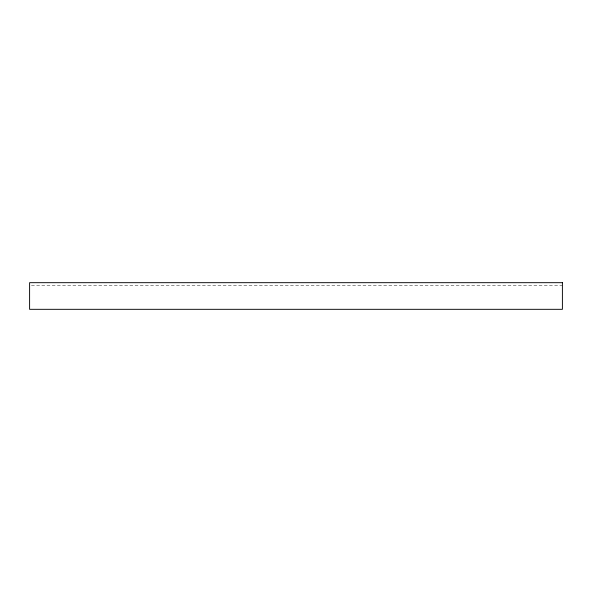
<?xml version="1.0" encoding="UTF-8"?>
<svg xmlns="http://www.w3.org/2000/svg" width="592" height="592" viewBox="0 0 592 592"><rect width="100%" height="100%" fill="white"/><g stroke="black" fill="none" stroke-linecap="round" stroke-linejoin="round"><path stroke-width="0.44" stroke-dasharray="2.96 2.22" d="M31.45 285.344L562.4 285.344"/><path stroke-width="0.89" d="M562.4 282.68L29.6 282.68L29.6 309.32L562.4 309.32L562.4 282.68"/></g></svg>
